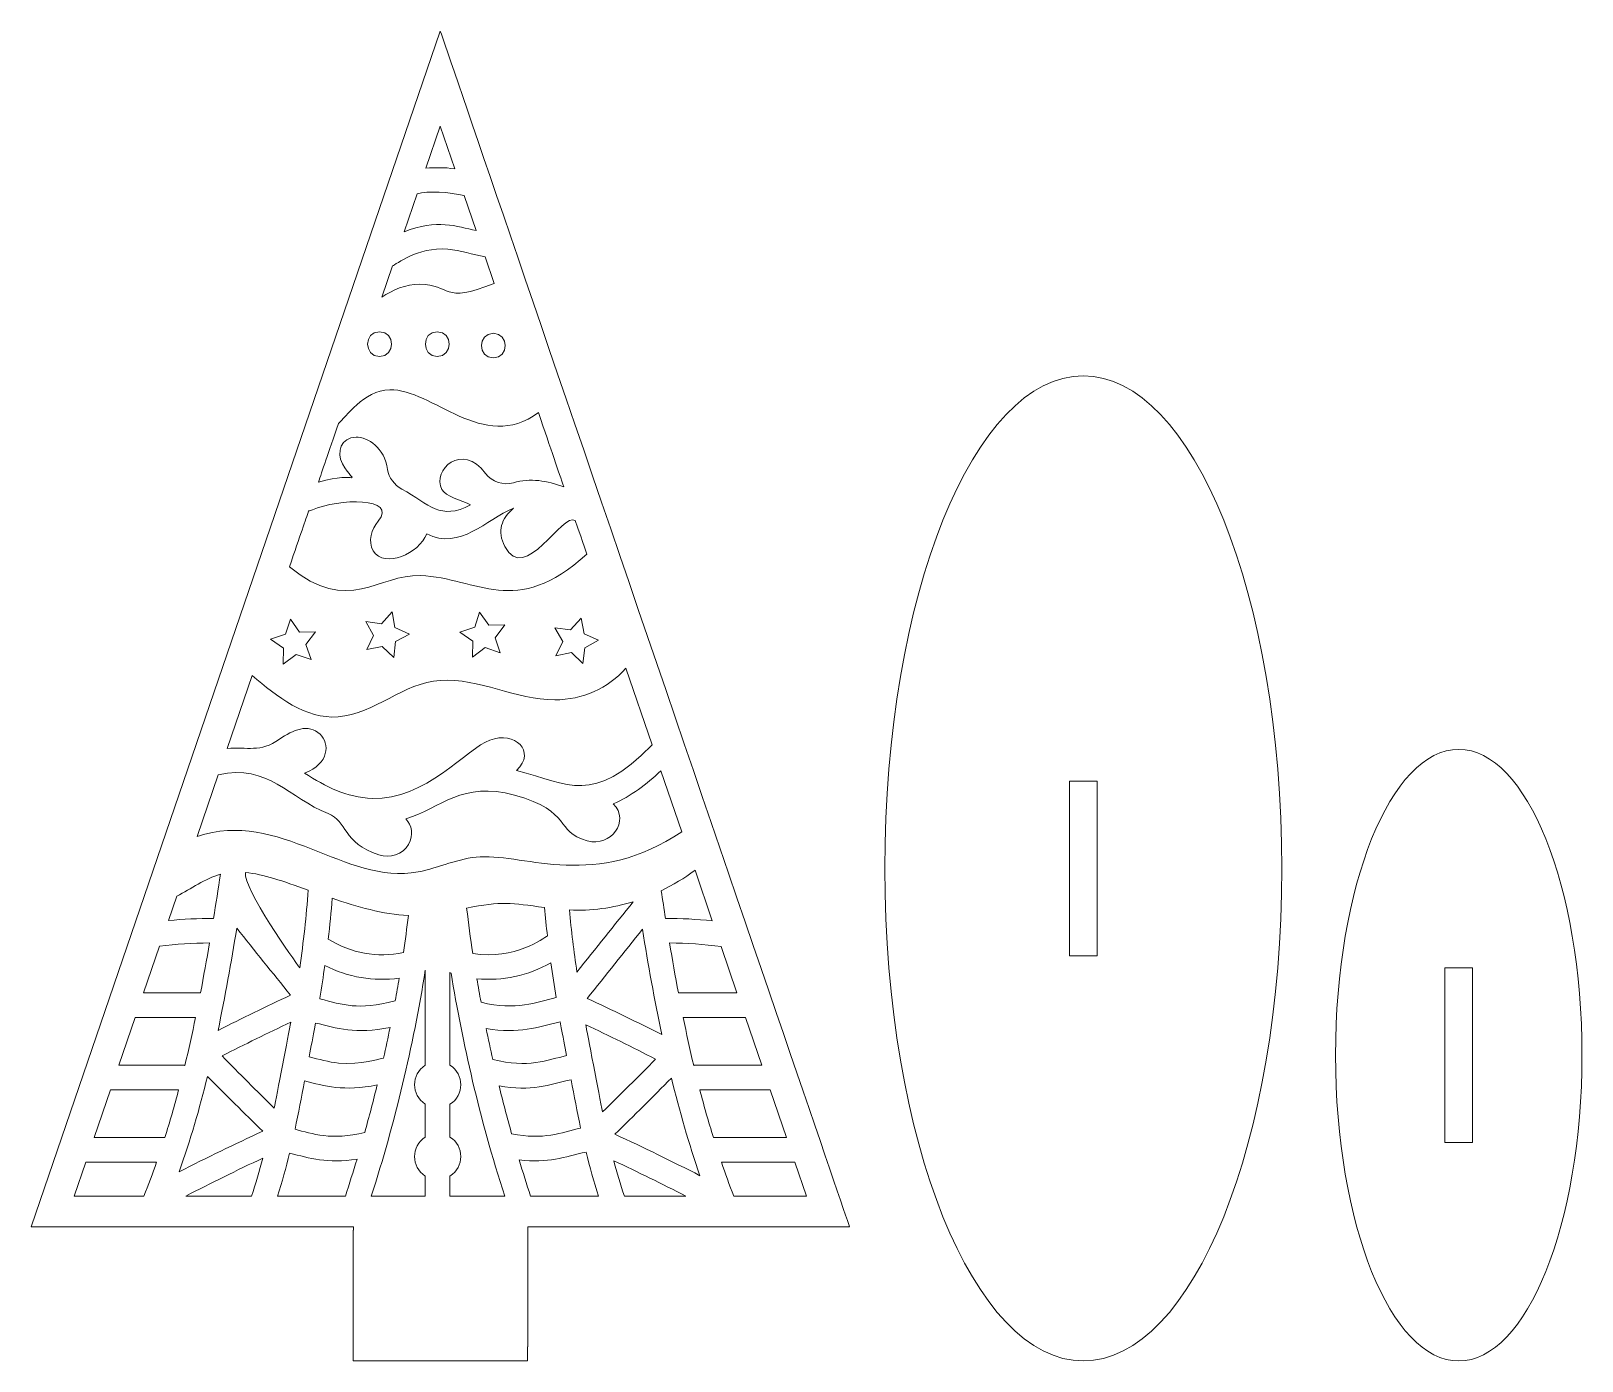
# Model space of a CAD drawing. Header units: inches. Extents: x 0 to 178, y -471 to -319.
import ezdxf

# ---------------------------------------------------------------- set-up
doc = ezdxf.new("R2010")
doc.units = ezdxf.units.IN
doc.header["$MEASUREMENT"] = 0
doc.layers.add('_U+0421_U+043B_U+043E_U+0439 1', color=7, linetype='Continuous')

msp = doc.modelspace()

# ---------------------------------------------------------------- linework, layer by layer
at = {"layer": '_U+0421_U+043B_U+043E_U+0439 1', "color": 1, "lineweight": 5, "true_color": 0xff0000}
for points in [[(38.37, -386.58), (40.17, -386.83), (41.4, -385.48), (41.72, -387.27), (43.38, -388.02), (41.78, -388.88), (41.58, -390.69), (40.26, -389.43), (38.48, -389.8), (39.27, -388.16), (38.37, -386.58)], [(53.79, -390.15), (52.07, -389.57), (50.6, -390.66), (50.63, -388.83), (49.14, -387.78), (50.88, -387.24), (51.42, -385.5), (52.47, -386.99), (54.3, -386.97), (53.21, -388.43), (53.79, -390.15)], [(29.19, -388.03), (29.73, -386.29), (30.79, -387.78), (32.61, -387.76), (31.52, -389.22), (32.1, -390.94), (30.38, -390.36), (28.92, -391.45), (28.94, -389.63), (27.45, -388.58), (29.19, -388.03)], [(60.05, -387.29), (61.86, -387.53), (63.08, -386.18), (63.41, -387.98), (65.07, -388.73), (63.47, -389.59), (63.27, -391.4), (61.95, -390.14), (60.17, -390.51), (60.96, -388.87), (60.05, -387.29)], [(122.22, -424.87), (122.22, -404.87), (119.05, -404.87), (119.05, -424.87), (122.22, -424.87)], [(165.26, -446.27), (165.26, -426.27), (162.09, -426.27), (162.09, -446.27), (165.26, -446.27)]]:
    msp.add_lwpolyline(points, dxfattribs=at)
for points, knots in [([(46.92, -318.91), (46.92, -318.91), (0, -455.94), (0, -455.94), (0, -455.94), (36.97, -455.94), (36.97, -455.94), (36.97, -455.94), (36.97, -456.31), (36.97, -456.31), (36.97, -456.31), (36.92, -456.31), (36.92, -456.31), (36.92, -456.31), (36.92, -471.31), (36.92, -471.31), (36.92, -471.31), (56.92, -471.31), (56.92, -471.31), (56.92, -471.31), (56.92, -469.7), (56.92, -469.7), (56.92, -469.7), (56.97, -469.7), (56.97, -469.7), (56.97, -469.7), (56.97, -455.94), (56.97, -455.94), (56.97, -455.94), (93.84, -455.94), (93.84, -455.94), (92.53, -452.11), (49.03, -325.06), (46.92, -318.91)], [0, 0, 0, 0, 1, 1, 1, 2, 2, 2, 3, 3, 3, 4, 4, 4, 5, 5, 5, 6, 6, 6, 7, 7, 7, 8, 8, 8, 9, 9, 9, 10, 10, 10, 11, 11, 11, 11]), ([(46.92, -329.8), (46.92, -329.8), (48.59, -334.7), (48.59, -334.7), (47.32, -334.53), (46.4, -334.55), (45.27, -334.63), (45.27, -334.63), (46.92, -329.8), (46.92, -329.8)], [0, 0, 0, 0, 1, 1, 1, 2, 2, 2, 3, 3, 3, 3]), ([(44.26, -337.57), (45.4, -337.19), (48.05, -337.36), (49.65, -337.77), (49.65, -337.77), (51.02, -341.78), (51.02, -341.78), (48.83, -341.29), (46.56, -340.42), (42.77, -341.92), (42.77, -341.92), (44.26, -337.57), (44.26, -337.57)], [0, 0, 0, 0, 1, 1, 1, 2, 2, 2, 3, 3, 3, 4, 4, 4, 4]), ([(41.43, -345.83), (41.88, -345.65), (44.2, -343.65), (47.77, -343.91), (49.24, -344.02), (50.62, -344.55), (52.05, -344.78), (52.05, -344.78), (53.09, -347.84), (53.09, -347.84), (47.07, -350.27), (48.23, -347.93), (44.56, -347.93), (42.92, -347.93), (41.5, -348.56), (40.2, -349.42), (40.2, -349.42), (41.43, -345.83), (41.43, -345.83)], [0, 0, 0, 0, 1, 1, 1, 2, 2, 2, 3, 3, 3, 4, 4, 4, 5, 5, 5, 6, 6, 6, 6]), ([(39.95, -353.37), (41.77, -353.37), (41.77, -356.2), (39.95, -356.2), (38.13, -356.2), (38.14, -353.37), (39.95, -353.37)], [0, 0, 0, 0, 1, 1, 1, 2, 2, 2, 2]), ([(46.57, -356.2), (44.75, -356.2), (44.75, -353.37), (46.57, -353.37), (48.39, -353.37), (48.38, -356.2), (46.57, -356.2)], [0, 0, 0, 0, 1, 1, 1, 2, 2, 2, 2]), ([(53, -356.37), (51.19, -356.37), (51.19, -353.55), (53, -353.55), (54.82, -353.55), (54.82, -356.37), (53, -356.37)], [0, 0, 0, 0, 1, 1, 1, 2, 2, 2, 2]), ([(120.63, -471.31), (108.07, -471.31), (97.88, -446.04), (97.88, -414.87), (97.88, -383.69), (108.07, -358.42), (120.63, -358.42), (133.2, -358.42), (143.39, -383.69), (143.39, -414.87), (143.39, -446.04), (133.2, -471.31), (120.63, -471.31)], [0, 0, 0, 0, 1, 1, 1, 2, 2, 2, 3, 3, 3, 4, 4, 4, 4]), ([(35.25, -363.88), (36.06, -363.23), (38.11, -360.1), (41.12, -360.02), (46.02, -359.88), (51.81, -367.33), (58.17, -362.64), (59.62, -366.9), (60.52, -369.51), (61.08, -371.15), (59.17, -370.44), (57.23, -370.11), (55.3, -370.67), (54.11, -371.01), (52.85, -370.58), (52.11, -369.6), (49.44, -366.01), (45.93, -369.18), (47.1, -371.45), (47.5, -372.24), (49.39, -372.69), (50.4, -373.22), (46.88, -375.03), (45.69, -373.17), (42.51, -371.4), (41.65, -370.92), (41.01, -370.13), (40.88, -369.15), (40.52, -366.62), (38.6, -365.45), (37.26, -365.45), (35.58, -365.46), (34.96, -367.17), (35.7, -368.49), (37.32, -371.33), (37.72, -369.23), (32.95, -370.6), (33.37, -369.38), (34.06, -367.37), (35.25, -363.88)], [0, 0, 0, 0, 1, 1, 1, 2, 2, 2, 3, 3, 3, 4, 4, 4, 5, 5, 5, 6, 6, 6, 7, 7, 7, 8, 8, 8, 9, 9, 9, 10, 10, 10, 11, 11, 11, 12, 12, 12, 13, 13, 13, 13]), ([(31.82, -373.91), (31.96, -373.89), (32.11, -373.85), (32.25, -373.79), (35.21, -372.49), (42.15, -372.24), (39.8, -375.09), (39.05, -376.02), (38.57, -377.37), (39.24, -378.48), (40.5, -380.55), (44.51, -378.79), (45.36, -376.53), (49.23, -378.45), (52.12, -374.92), (55.32, -373.57), (53.93, -374.83), (53.38, -376.17), (54.32, -377.99), (56.62, -382.39), (60.96, -373.98), (62.39, -374.99), (62.39, -374.99), (62.39, -374.99), (62.39, -374.99), (62.59, -375.57), (62.95, -376.61), (63.72, -378.86), (55.47, -386.32), (51.28, -381.57), (44.63, -381.31), (39.86, -381.12), (36.39, -385.88), (29.62, -380.32), (30.88, -376.64), (31.49, -374.87), (31.82, -373.91)], [0, 0, 0, 0, 1, 1, 1, 2, 2, 2, 3, 3, 3, 4, 4, 4, 5, 5, 5, 6, 6, 6, 7, 7, 7, 8, 8, 8, 9, 9, 9, 10, 10, 10, 11, 11, 11, 12, 12, 12, 12]), ([(25.36, -392.78), (28.23, -395.17), (31.45, -397.79), (35.2, -397.5), (39.47, -397.16), (42.66, -393.58), (46.92, -393.33), (51.4, -393.05), (55.57, -395.54), (60.05, -395.55), (63.22, -395.56), (66.15, -394.22), (68.19, -391.93), (68.19, -391.93), (71.2, -400.72), (71.2, -400.72), (64.29, -407.69), (61.8, -405.2), (55.67, -403.65), (57.94, -401.44), (55.49, -399.11), (52.59, -400.16), (50.11, -401.05), (45.1, -407.12), (39.13, -406.85), (36.13, -406.71), (33.77, -405.52), (31.37, -403.94), (34.22, -402.84), (34.25, -400.56), (33.13, -399.49), (31.81, -398.23), (29.99, -398.99), (28.48, -400.07), (26.27, -401.65), (24.77, -400.91), (22.5, -401.11), (22.5, -401.11), (25.36, -392.78), (25.36, -392.78)], [0, 0, 0, 0, 1, 1, 1, 2, 2, 2, 3, 3, 3, 4, 4, 4, 5, 5, 5, 6, 6, 6, 7, 7, 7, 8, 8, 8, 9, 9, 9, 10, 10, 10, 11, 11, 11, 12, 12, 12, 13, 13, 13, 13]), ([(163.67, -471.31), (155.87, -471.31), (149.55, -455.62), (149.55, -436.27), (149.55, -416.92), (155.87, -401.23), (163.67, -401.23), (171.48, -401.23), (177.8, -416.92), (177.8, -436.27), (177.8, -455.62), (171.48, -471.31), (163.67, -471.31)], [0, 0, 0, 0, 1, 1, 1, 2, 2, 2, 3, 3, 3, 4, 4, 4, 4]), ([(21.47, -404.14), (27.24, -402.85), (29.53, -406.81), (34.08, -408.59), (36.28, -409.44), (35.66, -411.95), (39.89, -413.3), (41.11, -413.69), (42.64, -413.31), (43.27, -412.12), (43.89, -410.96), (43.65, -409.97), (42.98, -409.19), (47.02, -407.93), (49.42, -404.82), (55.44, -406.48), (62.19, -408.34), (59.92, -410.65), (63.77, -411.71), (66.51, -412.46), (68.69, -409.42), (66.75, -407.46), (68.77, -406.63), (70.57, -405.21), (72.21, -403.67), (72.21, -403.67), (74.6, -410.66), (74.6, -410.66), (64.82, -417.3), (56.74, -413.28), (51.5, -413.54), (48.98, -413.67), (46.82, -414.81), (44.37, -415.26), (35.96, -416.83), (28.52, -408.02), (19.05, -411.21), (19.05, -411.21), (21.47, -404.14), (21.47, -404.14)], [0, 0, 0, 0, 1, 1, 1, 2, 2, 2, 3, 3, 3, 4, 4, 4, 5, 5, 5, 6, 6, 6, 7, 7, 7, 8, 8, 8, 9, 9, 9, 10, 10, 10, 11, 11, 11, 12, 12, 12, 13, 13, 13, 13]), ([(16.71, -418.04), (18.39, -417.22), (19.93, -416.04), (21.72, -415.54), (21.46, -417.23), (21.2, -418.91), (20.92, -420.59), (19.19, -420.59), (17.47, -420.68), (15.75, -420.85), (15.75, -420.85), (16.71, -418.04), (16.71, -418.04)], [0, 0, 0, 0, 1, 1, 1, 2, 2, 2, 3, 3, 3, 4, 4, 4, 4]), ([(24.58, -415.34), (26.72, -415.53), (28.77, -416.31), (31.77, -417.35), (31.57, -420.33), (31.23, -423.29), (30.8, -426.25), (30.24, -425.54), (24.31, -417.14), (24.58, -415.34)], [0, 0, 0, 0, 1, 1, 1, 2, 2, 2, 3, 3, 3, 3]), ([(78.1, -420.88), (76.32, -420.69), (74.54, -420.59), (72.74, -420.59), (72.57, -419.53), (72.41, -418.48), (72.24, -417.42), (73.6, -416.77), (74.89, -415.99), (76.12, -415.08), (76.12, -415.08), (78.1, -420.88), (78.1, -420.88)], [0, 0, 0, 0, 1, 1, 1, 2, 2, 2, 3, 3, 3, 4, 4, 4, 4]), ([(34.07, -422.97), (34.25, -421.41), (34.41, -419.86), (34.53, -418.29), (37.38, -419.26), (40.32, -420.13), (43.27, -420.28), (43.09, -421.69), (42.9, -423.1), (42.69, -424.5), (39.68, -425.14), (36.69, -424.59), (34.07, -422.97)], [0, 0, 0, 0, 1, 1, 1, 2, 2, 2, 3, 3, 3, 4, 4, 4, 4]), ([(50.64, -424.61), (50.38, -422.89), (50.15, -421.16), (49.94, -419.43), (53.94, -418.58), (55.04, -418.85), (58.87, -419.35), (58.96, -420.44), (59.08, -421.53), (59.2, -422.61), (58.78, -422.83), (55.53, -425.39), (50.64, -424.61)], [0, 0, 0, 0, 1, 1, 1, 2, 2, 2, 3, 3, 3, 4, 4, 4, 4]), ([(62.58, -426.74), (62.23, -424.38), (61.94, -422.01), (61.72, -419.63), (64.18, -419.76), (66.7, -419.4), (69.04, -418.68), (66.89, -421.37), (64.73, -424.05), (62.58, -426.74)], [0, 0, 0, 0, 1, 1, 1, 2, 2, 2, 3, 3, 3, 3]), ([(29.74, -429.4), (26.95, -430.7), (24.18, -432.05), (21.44, -433.43), (22.25, -429.55), (22.95, -425.64), (23.58, -421.72), (25.64, -424.28), (27.69, -426.84), (29.74, -429.4)], [0, 0, 0, 0, 1, 1, 1, 2, 2, 2, 3, 3, 3, 3]), ([(70.1, -421.84), (70.75, -425.88), (71.46, -429.91), (72.3, -433.91), (69.47, -432.48), (66.63, -431.09), (63.76, -429.76), (65.87, -427.12), (67.99, -424.48), (70.1, -421.84)], [0, 0, 0, 0, 1, 1, 1, 2, 2, 2, 3, 3, 3, 3]), ([(14.74, -423.78), (16.64, -423.54), (18.55, -423.43), (20.46, -423.41), (20.14, -425.32), (19.79, -427.23), (19.43, -429.14), (17.25, -429.14), (15.08, -429.14), (12.91, -429.14), (12.91, -429.14), (14.74, -423.78), (14.74, -423.78)], [0, 0, 0, 0, 1, 1, 1, 2, 2, 2, 3, 3, 3, 4, 4, 4, 4]), ([(80.93, -429.14), (78.69, -429.14), (76.45, -429.14), (74.22, -429.14), (73.86, -427.23), (73.52, -425.32), (73.2, -423.41), (75.18, -423.43), (77.15, -423.56), (79.11, -423.81), (79.11, -423.81), (80.93, -429.14), (80.93, -429.14)], [0, 0, 0, 0, 1, 1, 1, 2, 2, 2, 3, 3, 3, 4, 4, 4, 4]), ([(42.21, -427.44), (42.07, -428.31), (41.91, -429.17), (41.75, -430.04), (37.34, -431.15), (35.85, -430.49), (33.12, -429.82), (33.12, -429.79), (33.11, -429.77), (33.1, -429.74), (33.31, -428.49), (33.5, -427.25), (33.68, -425.99), (36.32, -427.35), (39.28, -427.84), (42.21, -427.44)], [0, 0, 0, 0, 1, 1, 1, 2, 2, 2, 3, 3, 3, 4, 4, 4, 5, 5, 5, 5]), ([(45.2, -441.88), (45.2, -443.14), (45.2, -444.4), (45.2, -445.66), (43.57, -446.7), (43.57, -449.07), (45.2, -450.12), (45.2, -450.88), (45.2, -451.65), (45.2, -452.42), (45.2, -452.42), (39.01, -452.42), (39.01, -452.42), (41.73, -443.95), (43.79, -435.31), (45.2, -426.54), (45.2, -430.17), (45.2, -433.8), (45.2, -437.43), (43.57, -438.47), (43.57, -440.84), (45.2, -441.88)], [0, 0, 0, 0, 1, 1, 1, 2, 2, 2, 3, 3, 3, 4, 4, 4, 5, 5, 5, 6, 6, 6, 7, 7, 7, 7]), ([(51.59, -430.2), (51.42, -429.31), (51.26, -428.41), (51.11, -427.51), (54.05, -427.79), (56.99, -427.17), (59.59, -425.68), (59.77, -427.01), (59.98, -428.34), (60.2, -429.67), (57.86, -430.18), (55.69, -431.22), (51.59, -430.2)], [0, 0, 0, 0, 1, 1, 1, 2, 2, 2, 3, 3, 3, 4, 4, 4, 4]), ([(48.02, -445.65), (48.02, -444.4), (48.02, -443.15), (48.02, -441.9), (49.69, -440.86), (49.69, -438.45), (48.02, -437.41), (48.02, -433.87), (48.02, -430.33), (48.02, -426.78), (48.06, -426.82), (48.11, -426.84), (48.16, -426.87), (49.45, -434.79), (51.4, -443.41), (54.3, -452.42), (54.3, -452.42), (48.02, -452.42), (48.02, -452.42), (48.02, -451.66), (48.02, -450.89), (48.02, -450.13), (49.69, -449.09), (49.69, -446.68), (48.02, -445.65)], [0, 0, 0, 0, 1, 1, 1, 2, 2, 2, 3, 3, 3, 4, 4, 4, 5, 5, 5, 6, 6, 6, 7, 7, 7, 8, 8, 8, 8]), ([(11.94, -431.96), (14.25, -431.96), (16.56, -431.96), (18.86, -431.96), (18.49, -433.79), (18.08, -435.62), (17.64, -437.44), (17.38, -437.42), (18.61, -437.43), (10.07, -437.43), (10.07, -437.43), (11.94, -431.96), (11.94, -431.96)], [0, 0, 0, 0, 1, 1, 1, 2, 2, 2, 3, 3, 3, 4, 4, 4, 4]), ([(83.77, -437.43), (74.97, -437.43), (76.22, -437.42), (75.97, -437.44), (75.54, -435.62), (75.14, -433.79), (74.77, -431.96), (77.14, -431.96), (79.52, -431.96), (81.9, -431.96), (81.9, -431.96), (83.77, -437.43), (83.77, -437.43)], [0, 0, 0, 0, 1, 1, 1, 2, 2, 2, 3, 3, 3, 4, 4, 4, 4]), ([(21.9, -436.36), (24.5, -435.03), (27.13, -433.74), (29.77, -432.49), (29.51, -433.92), (28.15, -440.99), (27.88, -442.33), (25.86, -440.37), (23.88, -438.37), (21.9, -436.36)], [0, 0, 0, 0, 1, 1, 1, 2, 2, 2, 3, 3, 3, 3]), ([(41.16, -433.09), (40.92, -434.26), (40.67, -435.43), (40.41, -436.6), (39.92, -436.69), (37.9, -437.4), (35.25, -437.17), (34.09, -437.07), (33, -436.74), (31.88, -436.46), (32.13, -435.15), (32.27, -434.48), (32.61, -432.59), (34.98, -433.15), (37.24, -433.92), (41.16, -433.09)], [0, 0, 0, 0, 1, 1, 1, 2, 2, 2, 3, 3, 3, 4, 4, 4, 5, 5, 5, 5]), ([(60.67, -432.45), (61.02, -434.38), (61.17, -435.12), (61.4, -436.31), (59.2, -436.82), (56.99, -437.8), (52.94, -436.76), (52.67, -435.58), (52.41, -434.4), (52.17, -433.21), (56.01, -433.88), (58.07, -433.03), (60.67, -432.45)], [0, 0, 0, 0, 1, 1, 1, 2, 2, 2, 3, 3, 3, 4, 4, 4, 4]), ([(63.59, -432.78), (66.28, -434.05), (68.95, -435.36), (71.6, -436.72), (69.59, -438.75), (67.57, -440.78), (65.52, -442.78), (65.15, -440.97), (63.72, -433.48), (63.59, -432.78)], [0, 0, 0, 0, 1, 1, 1, 2, 2, 2, 3, 3, 3, 3]), ([(20.23, -438.7), (22.32, -440.81), (24.42, -442.91), (26.56, -444.97), (23.34, -446.47), (20.15, -448.02), (16.99, -449.63), (18.27, -446.04), (19.32, -442.39), (20.23, -438.7)], [0, 0, 0, 0, 1, 1, 1, 2, 2, 2, 3, 3, 3, 3]), ([(53.65, -439.8), (57.37, -440.44), (59.4, -439.66), (61.92, -439.08), (62.26, -440.93), (62.62, -442.78), (63.01, -444.63), (60.76, -445.13), (58.8, -446.04), (55.1, -445.27), (54.59, -443.46), (54.1, -441.63), (53.65, -439.8)], [0, 0, 0, 0, 1, 1, 1, 2, 2, 2, 3, 3, 3, 4, 4, 4, 4]), ([(66.94, -445.33), (69.13, -443.21), (71.28, -441.05), (73.42, -438.89), (74.34, -442.67), (75.4, -446.41), (76.69, -450.08), (73.47, -448.43), (70.22, -446.85), (66.94, -445.33)], [0, 0, 0, 0, 1, 1, 1, 2, 2, 2, 3, 3, 3, 3]), ([(15.34, -445.71), (12.64, -445.71), (9.93, -445.71), (7.23, -445.71), (7.23, -445.71), (9.1, -440.25), (9.1, -440.25), (11.71, -440.25), (14.32, -440.25), (16.92, -440.25), (16.44, -442.08), (15.91, -443.9), (15.34, -445.71)], [0, 0, 0, 0, 1, 1, 1, 2, 2, 2, 3, 3, 3, 4, 4, 4, 4]), ([(31.36, -439.22), (33.62, -439.77), (35.86, -440.48), (39.68, -439.68), (39.24, -441.5), (38.76, -443.32), (38.26, -445.12), (34.44, -446.09), (32.25, -445.26), (30.27, -444.76), (30.66, -442.92), (31.02, -441.07), (31.36, -439.22)], [0, 0, 0, 0, 1, 1, 1, 2, 2, 2, 3, 3, 3, 4, 4, 4, 4]), ([(76.67, -440.25), (79.36, -440.25), (82.05, -440.25), (84.73, -440.25), (84.73, -440.25), (86.61, -445.71), (86.61, -445.71), (83.81, -445.71), (81.02, -445.71), (78.23, -445.71), (77.66, -443.9), (77.15, -442.08), (76.67, -440.25)], [0, 0, 0, 0, 1, 1, 1, 2, 2, 2, 3, 3, 3, 4, 4, 4, 4]), ([(36.04, -452.42), (36.04, -452.42), (28.26, -452.42), (28.26, -452.42), (28.78, -450.81), (29.24, -449.16), (29.64, -447.51), (31.96, -448.06), (33.94, -448.73), (37.37, -448.19), (36.95, -449.6), (36.5, -451.01), (36.04, -452.42)], [0, 0, 0, 0, 1, 1, 1, 2, 2, 2, 3, 3, 3, 4, 4, 4, 4]), ([(57.27, -452.42), (56.82, -451.04), (56.38, -449.66), (55.97, -448.28), (59.31, -448.68), (61.14, -447.92), (63.64, -447.37), (64.05, -449.08), (64.51, -450.76), (65.05, -452.42), (65.05, -452.42), (57.27, -452.42), (57.27, -452.42)], [0, 0, 0, 0, 1, 1, 1, 2, 2, 2, 3, 3, 3, 4, 4, 4, 4]), ([(12.94, -452.42), (12.94, -452.42), (4.94, -452.42), (4.94, -452.42), (4.94, -452.42), (6.27, -448.54), (6.27, -448.54), (8.98, -448.54), (11.69, -448.54), (14.4, -448.54), (13.94, -449.84), (13.45, -451.13), (12.94, -452.42)], [0, 0, 0, 0, 1, 1, 1, 2, 2, 2, 3, 3, 3, 4, 4, 4, 4]), ([(25.28, -452.42), (25.28, -452.42), (17.74, -452.42), (17.74, -452.42), (20.66, -450.92), (23.61, -449.46), (26.58, -448.06), (26.2, -449.53), (25.77, -450.99), (25.28, -452.42)], [0, 0, 0, 0, 1, 1, 1, 2, 2, 2, 3, 3, 3, 3]), ([(68.03, -452.42), (67.57, -451.09), (67.17, -449.73), (66.8, -448.36), (69.58, -449.67), (72.34, -451.02), (75.07, -452.42), (75.07, -452.42), (68.03, -452.42), (68.03, -452.42)], [0, 0, 0, 0, 1, 1, 1, 2, 2, 2, 3, 3, 3, 3]), ([(79.14, -448.54), (81.95, -448.54), (84.76, -448.54), (87.57, -448.54), (87.57, -448.54), (88.9, -452.42), (88.9, -452.42), (88.9, -452.42), (80.56, -452.42), (80.56, -452.42), (80.06, -451.13), (79.59, -449.84), (79.14, -448.54)], [0, 0, 0, 0, 1, 1, 1, 2, 2, 2, 3, 3, 3, 4, 4, 4, 4])]:
    msp.add_open_spline(points, degree=3, knots=knots, dxfattribs=at)

doc.saveas('drawing.dxf')
